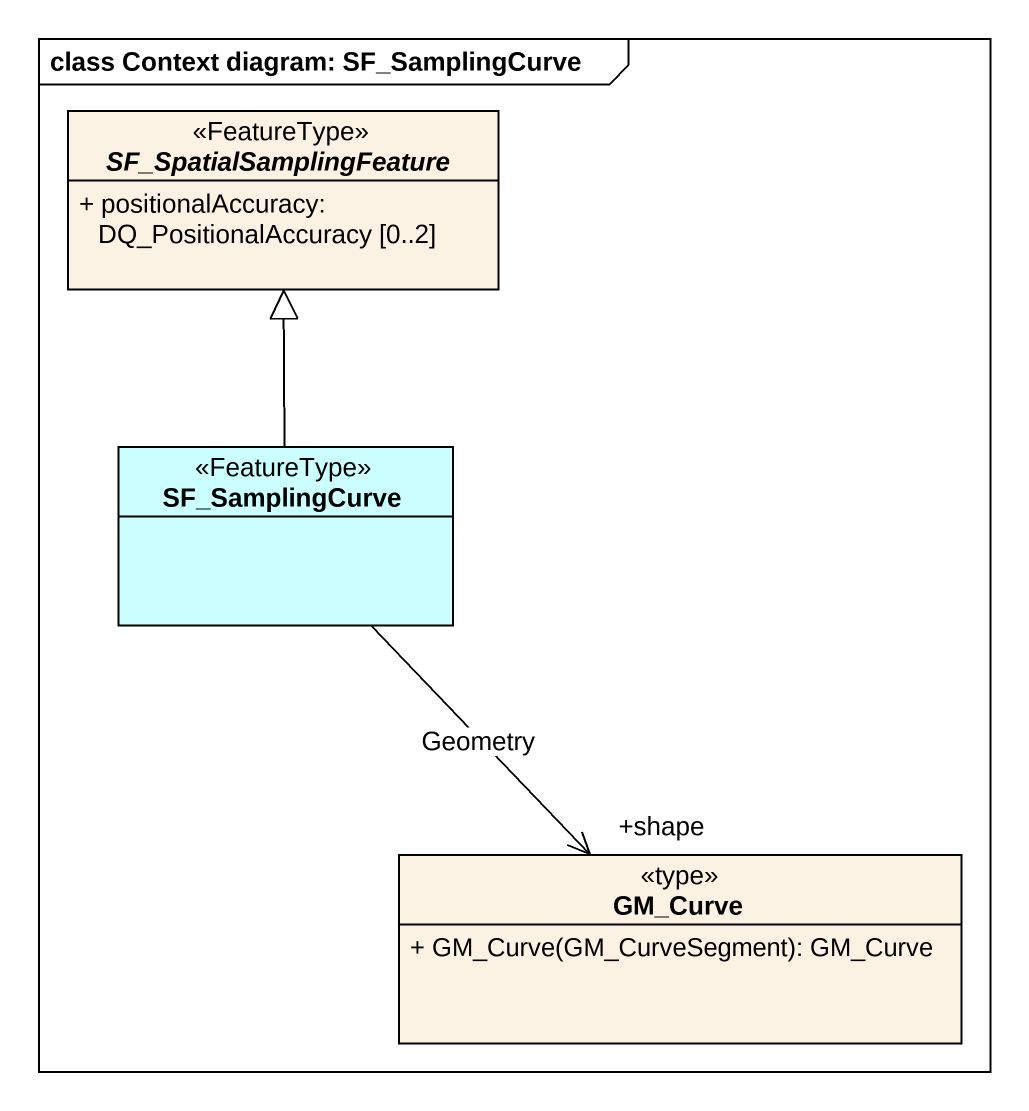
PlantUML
@startuml
mainframe class Context diagram: SF_SamplingCurve
hide circle
hide empty members
skinparam classAttributeIconSize 0
abstract class SF_SpatialSamplingFeature <<FeatureType>> {
  + positionalAccuracy: DQ_PositionalAccuracy [0..2]
}
class SF_SamplingCurve <<FeatureType>> #CCFFFF
class GM_Curve <<type>> {
  + GM_Curve(GM_CurveSegment): GM_Curve
}
SF_SamplingCurve -up-|> SF_SpatialSamplingFeature
SF_SamplingCurve --> "+shape" GM_Curve : Geometry
@enduml
